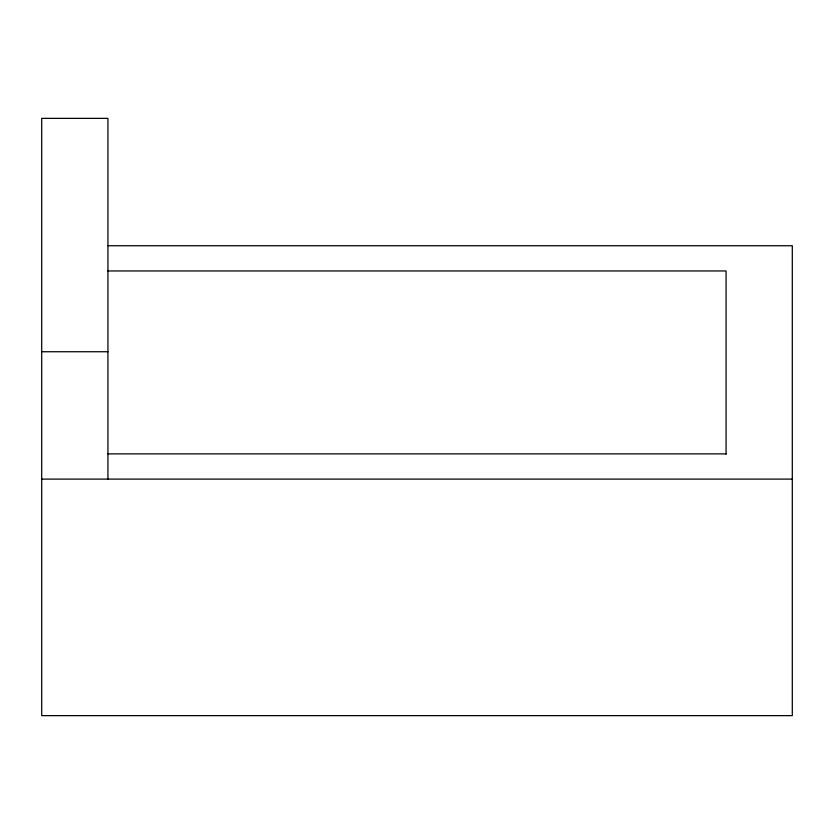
<?xml version="1.0" encoding="UTF-8"?>
<svg xmlns="http://www.w3.org/2000/svg" width="834" height="834" viewBox="0 0 834 834"><rect width="100%" height="100%" fill="white"/><g stroke="black" fill="none" stroke-linecap="round" stroke-linejoin="round"><path stroke-width="1.25" d="M107.93 245.728L792.3 245.728L792.3 715.635L41.7 715.635L41.7 118.365L107.93 118.365L107.93 479.102M107.93 270.956L726.07 270.956L726.07 454.311M41.7 351.739L107.93 351.739M107.93 453.873L726.07 453.873M41.7 479.102L792.3 479.102"/></g></svg>
